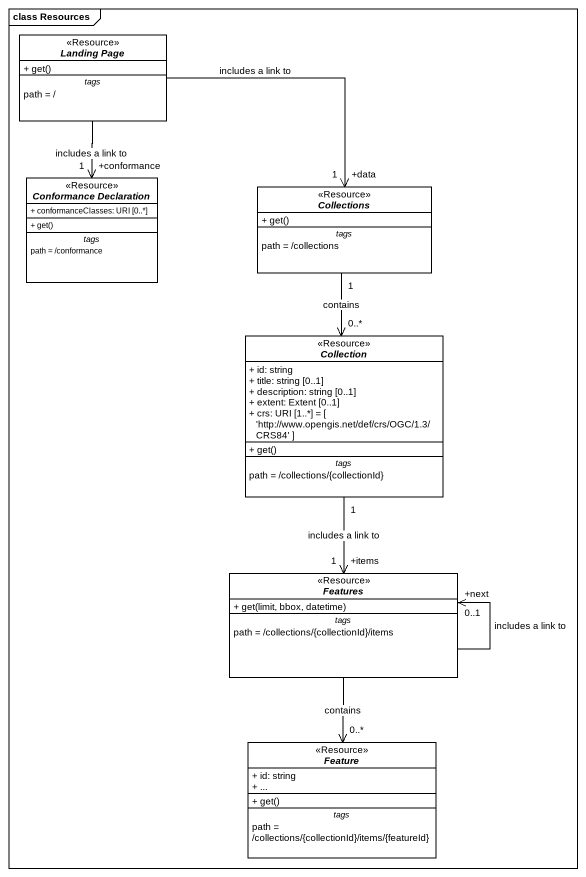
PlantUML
@startuml
mainframe class Resources
hide circle
hide empty members
skinparam classAttributeIconSize 0
interface "Landing Page" as Landing_Page <<Resource>> #FFFFFF {
  + get()
  -- tags --
  path = /
}
interface "Conformance Declaration" as Conformance_Declaration <<Resource>> #FFFFFF {
  + conformanceClasses: URI [0..*]
  --
  + get()
  -- tags --
  path = /conformance
}
interface "Collections" as Collections_ <<Resource>> #FFFFFF {
  + get()
  -- tags --
  path = /collections
}
interface Collection <<Resource>> #FFFFFF {
  + id: string
  + title: string [0..1]
  + description: string [0..1]
  + extent: Extent [0..1]
  + crs: URI [1..*] = [ 'http://www.opengis.net/def/crs/OGC/1.3/CRS84' ]
  --
  + get()
  -- tags --
  path = /collections/{collectionId}
}
interface Features <<Resource>> #FFFFFF {
  + get(limit, bbox, datetime)
  -- tags --
  path = /collections/{collectionId}/items
}
interface Feature <<Resource>> #FFFFFF {
  + id: string
  + ...
  --
  + get()
  -- tags --
  path = /collections/{collectionId}/items/{featureId}
}
Landing_Page --> "+conformance\n1" Conformance_Declaration : includes a link to
Landing_Page --> "+data\n1" Collections_ : includes a link to
Collections_ "1" --> "0..*" Collection : contains
Collection "1" --> "+items\n1" Features : includes a link to
Features --> "+next\n0..1" Features : includes a link to
Features --> "0..*" Feature : contains
@enduml
